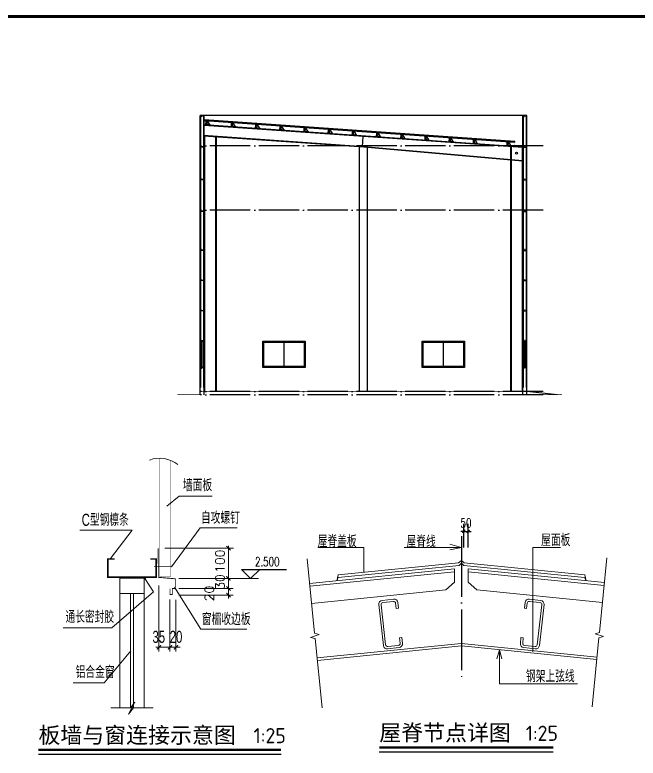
# Model space of a CAD drawing. Extents: x -21908402 to 1987571, y 88493 to 5079726.
# Drawn here: x 1843124 to 1874030, y 113237 to 150068 of the extents above; entities that cross this region are included whole.
import ezdxf

# ---------------------------------------------------------------- set-up
doc = ezdxf.new("R2010")
doc.units = 0
doc.header["$LTSCALE"] = 1000
doc.linetypes.add('DOTE', pattern=[2.42, 2, -0.2, 0.02, -0.2])
doc.layers.add('3', color=123, linetype='Continuous', lineweight=5)
for name, color, linetype in [('DIM_ELEV', 3, 'Continuous'), ('DIM_LEAD', 3, 'Continuous'), ('DIM_SYMB', 3, 'Continuous'), ('DOTE', 1, 'DOTE'), ('E_LINE', 7, 'Continuous'), ('PUB_DIM', 3, 'Continuous'), ('PUB_TEXT', 7, 'Continuous'), ('PUB_TITLE', 4, 'Continuous'), ('WALL', 6, 'Continuous'), ('WINDOW', 94, 'Continuous'), ('填充', 8, 'Continuous')]:
    doc.layers.add(name, color=color, linetype=linetype)
doc.styles.add('_TCH_DIM', font='SIMPLEX', dxfattribs={"bigfont": 'GBCBIG'})
doc.styles.add('_TCH_DIM_T3', font='simplex_.ttf', dxfattribs={"width": 0.705882, "bigfont": 'GBCBIG'})
doc.styles.add('CHIN-1', font='')
doc.styles.add('sm', font='SIM08', dxfattribs={"width": 0.7, "height": 5, "bigfont": 'HZTXT'})
doc.styles.get("Standard").update_dxf_attribs({"font": 'tssdeng.shx', "width": 0.7, "bigfont": 'hztxt.shx'})
doc.styles.get('CHIN-1').set_extended_font_data('SimSun')
doc.dimstyles.new('_TCH_ARCH&&100', dxfattribs={"dimtxt": 297.5, "dimasz": 100, "dimexe": 250, "dimexo": 300, "dimgap": 126.25, "dimtad": 1, "dimdec": 0, "dimzin": 0, "dimdsep": 46, "dimtxsty": '_TCH_DIM_T3', "dimblk": 'ARCHTICK', "dimcen": 0.09, "dimclrt": 7, "dimazin": 2, "dimtfac": 1, "dimtdec": 0, "dimtix": 1, "dimtmove": 2, "dimatfit": 3, "dimfxl": 1, "dimtolj": 1, "dimtzin": 0, "dimarcsym": 0})

# ---------------------------------------------------------------- blocks, each defined once
blk = doc.blocks.new('_ArchTick')
at = {"color": 0, "linetype": 'ByBlock', "const_width": 0.4}
blk.add_lwpolyline([(-0.5, -0.5), (0.5, 0.5)], dxfattribs=at)
blk = doc.blocks.new('*D41')
at = {"layer": 'Defpoints', "color": 0}
for p in [(972805, -2474429), (972655, -2475259), (972805, -2475259)]:
    blk.add_point(p, dxfattribs=at)
at = {"layer": 'PUB_DIM', "color": 0, "lineweight": -2}
for p, q in [((972655, -2474959), (972655, -2474179)), ((972805, -2474959), (972805, -2474179)), ((972655, -2474429), (972555, -2474429)), ((972655, -2474429), (972805, -2474429)), ((972805, -2474429), (972905, -2474429))]:
    blk.add_line(p, q, dxfattribs=at)
at = {"layer": 'PUB_DIM', "color": 0, "lineweight": -2, "xscale": 100, "yscale": 100, "zscale": 100}
blk.add_blockref('_ArchTick', (972655, -2474429), dxfattribs=at)
at = {"layer": 'PUB_DIM', "color": 0, "lineweight": -2, "xscale": 100, "yscale": 100, "zscale": 100, "rotation": 180}
blk.add_blockref('_ArchTick', (972805, -2474429), dxfattribs=at)
at = {"layer": 'PUB_DIM', "color": 7, "insert": (972730, -2474154), "char_height": 297.5, "attachment_point": 5, "style": '_TCH_DIM_T3'}
blk.add_mtext('\\A1;50', dxfattribs=at)
blk = doc.blocks.new('ggggggggg')
at = {"layer": 'WINDOW'}
for p, q in [((1694780, 198003), (1696880, 198003)), ((1694780, 196703), (1694780, 198003)), ((1695830, 198003), (1695830, 196703)), ((1696880, 198003), (1696880, 196703)), ((1696880, 196703), (1694780, 196703))]:
    blk.add_line(p, q, dxfattribs=at)
blk.add_lwpolyline([(1694830, 197953), (1696830, 197953), (1696830, 196753), (1694830, 196753)], close=True, dxfattribs=at)
blk = doc.blocks.new('14567')
at = {"color": 2}
for p, q in [((1686726, -2189448), (1686796, -2189448)), ((1686726, -2189588), (1686726, -2189448)), ((1686886, -2189588), (1686726, -2189588)), ((1686776, -2189588), (1686776, -2189448)), ((1686803, -2189588), (1686776, -2189552)), ((1686886, -2189568), (1686796, -2189448)), ((1686886, -2189568), (1686886, -2189588))]:
    blk.add_line(p, q, dxfattribs=at)
blk = doc.blocks.new('JKL')
at = {"layer": 'DIM_LEAD'}
for p, q in [((1698022, -2193689), (1698032, -2193689)), ((1698022, -2193759), (1698022, -2193689)), ((1698162, -2193759), (1698022, -2193759)), ((1698032, -2193749), (1698032, -2193689)), ((1698152, -2193749), (1698032, -2193749)), ((1698152, -2193689), (1698162, -2193689)), ((1698152, -2193689), (1698152, -2193749)), ((1698162, -2193689), (1698162, -2193759))]:
    blk.add_line(p, q, dxfattribs=at)
blk = doc.blocks.new('GFDDHH')
for p, q in [((1937230, 140851), (1921030, 140851)), ((1921030, 140851), (1921231, 140851)), ((1921231, 140654), (1936630, 139588)), ((1921231, 140604), (1936626, 139538)), ((1936626, 139538), (1936630, 139588))]:
    blk.add_line(p, q)
at = {"color": 1, "const_width": 4}
blk.add_lwpolyline([(1937030, 139859), (1936995, 139788), (1936979, 139352), (1936607, 139373), (1936582, 139519), (1936433, 139551)], dxfattribs=at)
at = {"const_width": 20}
blk.add_lwpolyline([(1938970, 127021), (1937230, 127021), (1937230, 127171), (1921030, 127171), (1921030, 127021), (1919897, 127021)], dxfattribs=at)
blk.add_lwpolyline([(1938730, 127021), (1937230, 127171)])
blk.add_circle((1936710, 138987), 50)
at = {"layer": 'DOTE'}
for p, q in [((1938031, 139351), (1921030, 139351)), ((1938031, 136171), (1921030, 136171)), ((1938031, 127171), (1921030, 127171)), ((1938031, 127021), (1921030, 127021))]:
    blk.add_line(p, q, dxfattribs=at)
at = {"layer": 'E_LINE', "color": 3}
for p, q in [((1921229, 140384), (1937030, 139289)), ((1921231, 140404), (1937030, 139309)), ((1921192, 139855), (1929138, 139305)), ((1921194, 139875), (1929139, 139325)), ((1921231, 129671), (1921231, 139852)), ((1921253, 127171), (1921253, 139851)), ((1921258, 127171), (1921258, 139851)), ((1921804, 127171), (1921804, 139813)), ((1921809, 127171), (1921809, 139812)), ((1921831, 127171), (1921831, 139811)), ((1929075, 139309), (1929111, 139838)), ((1929138, 139305), (1937003, 138609)), ((1929139, 139325), (1937003, 138629)), ((1936430, 127171), (1936430, 139351)), ((1936452, 127171), (1936452, 139351)), ((1936457, 127171), (1936457, 139351)), ((1937003, 127171), (1937003, 139351)), ((1937008, 127171), (1937008, 139351)), ((1937030, 129671), (1937030, 139351)), ((1921231, 127171), (1921231, 128371)), ((1937030, 127171), (1937030, 128371))]:
    blk.add_line(p, q, dxfattribs=at)
at = {"layer": 'E_LINE'}
for p, q in [((1929330, 127171), (1928930, 127171)), ((1937030, 127171), (1936430, 127171))]:
    blk.add_line(p, q, dxfattribs=at)
at = {"layer": 'WALL'}
for p, q in [((1921030, 129671), (1921030, 140851)), ((1921061, 129671), (1921061, 140851)), ((1921201, 129671), (1921201, 140851)), ((1921231, 127021), (1921231, 140851)), ((1921231, 129671), (1921231, 140851)), ((1937030, 129671), (1937030, 140851)), ((1937060, 129671), (1937060, 140851)), ((1937200, 129671), (1937200, 140851)), ((1937230, 129671), (1937230, 140851)), ((1921030, 127021), (1921030, 128371)), ((1921061, 127371), (1921061, 128371)), ((1921201, 127371), (1921201, 128371)), ((1921231, 127021), (1921231, 128371)), ((1937030, 127021), (1937030, 128371)), ((1937060, 127371), (1937060, 128371)), ((1937200, 127371), (1937200, 128371)), ((1937230, 127021), (1937230, 128371))]:
    blk.add_line(p, q, dxfattribs=at)
at = {"layer": 'WINDOW'}
for points in [[(1921030, 129671), (1921231, 129671), (1921231, 128371), (1921030, 128371)], [(1921097, 129671), (1921165, 129671), (1921165, 128371), (1921097, 128371)], [(1937230, 129671), (1937030, 129671), (1937030, 128371), (1937230, 128371)], [(1937164, 129671), (1937096, 129671), (1937096, 128371), (1937164, 128371)]]:
    blk.add_lwpolyline(points, close=True, dxfattribs=at)
at = {"layer": '填充'}
for p, q in [((1921030, 136831), (1921030, 139839)), ((1928930, 136171), (1928930, 139319)), ((1929330, 136171), (1929330, 139288)), ((1921030, 127171), (1921030, 136071)), ((1928930, 127171), (1928930, 136171)), ((1929330, 127171), (1929330, 136171))]:
    blk.add_line(p, q, dxfattribs=at)
at = {"extrusion": (0, 0, -1), "zscale": -1, "rotation": 180}
for p in [(-223038, -2052908), (-223038, -2065387)]:
    blk.add_blockref('JKL', p, dxfattribs=at)
at = {"rotation": 180}
for p in [(3635223, -2052910), (3635223, -2065388)]:
    blk.add_blockref('JKL', p, dxfattribs=at)
at = {"xscale": 1.199999999601363, "yscale": 1.2000000002663, "zscale": 1.200000000000728, "rotation": 356.0370909993147}
for p in [(83666, 2901507), (84932, 2901419), (86132, 2901336), (87332, 2901253), (88532, 2901170), (89732, 2901087), (90932, 2901003), (92132, 2900920), (93332, 2900837), (94532, 2900754), (95732, 2900671), (96932, 2900588), (98598, 2900472)]:
    blk.add_blockref('14567', p, dxfattribs=at)
for name, p in [('JKL', (223038, 2333045)), ('JKL', (223038, 2331425)), ('JKL', (223038, 2329861)), ('JKL', (223038, 2327931)), ('JKL', (223038, 2326431)), ('JKL', (223038, 2324931)), ('JKL', (223038, 2323431)), ('ggggggggg', (229350, -68332)), ('ggggggggg', (237250, -68332))]:
    blk.add_blockref(name, p)
at = {"extrusion": (0, 0, -1), "zscale": -1}
for p in [(-3635223, 2333043), (-3635223, 2331424), (-3635223, 2329860), (-3635223, 2327930), (-3635223, 2326430), (-3635223, 2324930), (-3635223, 2323430)]:
    blk.add_blockref('JKL', p, dxfattribs=at)
blk = doc.blocks.new('c')
at = {"layer": '3', "color": 6}
for p, q in [((971817, -2485250), (972223, -2484921)), ((972223, -2484921), (973319, -2484921)), ((970673, -2486042), (968939, -2486042)), ((969957, -2486979), (970673, -2486042)), ((971970, -2487252), (972926, -2485965)), ((972926, -2485965), (974149, -2485965)), ((973860, -2488292), (973860, -2486561)), ((971757, -2486635), (974026, -2486635)), ((974334, -2487380), (974591, -2487636)), ((970269, -2491904), (970269, -2487629)), ((970269, -2487629), (971069, -2487629)), ((971065, -2487629), (971095, -2487605)), ((971088, -2487657), (971065, -2487627)), ((971068, -2487633), (971098, -2487609)), ((971092, -2487654), (971069, -2487624)), ((971069, -2491904), (971069, -2487629)), ((971071, -2487637), (971101, -2487613)), ((971096, -2487651), (971073, -2487621)), ((971074, -2487640), (971104, -2487617)), ((971100, -2487648), (971077, -2487618)), ((971077, -2487644), (971108, -2487621)), ((971080, -2487648), (971111, -2487625)), ((971104, -2487645), (971081, -2487615)), ((971083, -2487652), (971114, -2487629)), ((971108, -2487642), (971085, -2487612)), ((971086, -2487656), (971117, -2487633)), ((971112, -2487639), (971089, -2487609)), ((971092, -2487631), (971375, -2488081)), ((971116, -2487636), (971093, -2487606)), ((972220, -2487635), (974847, -2487635)), ((971555, -2490046), (971555, -2487872)), ((971999, -2487967), (972099, -2487967)), ((972943, -2489314), (972075, -2487927)), ((972220, -2487967), (974013, -2487967)), ((969997, -2489262), (971375, -2488081)), ((970269, -2488129), (971069, -2488129)), ((970269, -2488129), (971069, -2488129)), ((970619, -2491904), (970619, -2488129)), ((970719, -2491904), (970719, -2488129)), ((972220, -2488182), (974013, -2488182)), ((971921, -2490046), (971921, -2488331)), ((972121, -2490046), (972121, -2488345)), ((968393, -2489262), (969997, -2489262)), ((974468, -2489314), (972943, -2489314)), ((970635, -2490021), (969753, -2491079)), ((971457, -2489909), (972259, -2489909)), ((969753, -2491079), (968721, -2491079)), ((970760, -2491724), (970552, -2492113)), ((970619, -2491904), (970760, -2491724)), ((969966, -2491904), (971363, -2491904)), ((970552, -2492113), (970719, -2491904))]:
    blk.add_line(p, q, dxfattribs=at)
at = {"layer": '3'}
blk.add_line((970619, -2492134), (970619, -2492134), dxfattribs=at)
at = {"layer": '3', "color": 6}
for points, const_width in [([(971577, -2487577), (971577, -2483662)], 10), ([(971577, -2487573), (971951, -2487573), (971951, -2483736)], 10), ([(973925, -2486700), (973788, -2486563)], 40), ([(971537, -2486635), (971538, -2487611)], 30), ([(970070, -2486966), (970070, -2486991), (969870, -2486991), (969870, -2487591), (971470, -2487591), (971470, -2486991), (971270, -2486991)], 50), ([(971401, -2487230), (972007, -2487230)], 20), ([(971985, -2487187), (971985, -2487273)], 20), ([(973925, -2487700), (973788, -2487563)], 40), ([(971530, -2487596), (972106, -2487646)], 30), ([(972082, -2487645), (972101, -2487645), (972101, -2487967), (972001, -2487967), (972001, -2488166), (971925, -2488166), (971925, -2487969)], 30), ([(973927, -2488034), (973790, -2487896)], 40), ([(973927, -2488252), (973790, -2488115)], 40), ([(971489, -2489978), (971626, -2489841)], 40), ([(971852, -2489978), (971989, -2489841)], 40), ([(972052, -2489978), (972189, -2489841)], 40)]:
    blk.add_lwpolyline(points, dxfattribs=dict(at, const_width=const_width))
for centre, radius, start, end in [((971586, -2484612), 950, 50.903, 111.0134), ((971092, -2487631), 26.9, 352.9438, 345.4836)]:
    blk.add_arc(centre, radius, start, end, dxfattribs=at)
at = {"layer": 'DIM_ELEV', "color": 6}
for p, q in [((974590, -2487635), (974290, -2487335)), ((974290, -2487335), (975775, -2487335)), ((974590, -2487635), (974890, -2487335))]:
    blk.add_line(p, q, dxfattribs=at)
at = {"layer": 'DIM_SYMB', "const_width": 70}
blk.add_lwpolyline([(967574, -2493298), (975596, -2493298)], dxfattribs=at)
at = {"layer": 'DIM_SYMB'}
blk.add_lwpolyline([(967574, -2493438), (975596, -2493438)], dxfattribs=at)
at = {"layer": '3', "color": 6, "style": 'sm', "width": 0.7}
for s, p in [('墙面板', (972354, -2484753)), ('C型钢檩条', (969006, -2485897)), ('自攻螺钉', (972948, -2485830)), ('通长密封胶', (968468, -2489104)), ('窗楣收边板', (972978, -2489176)), ('35', (971346, -2489763)), ('20', (971916, -2489763)), ('铝合金窗', (968806, -2490927))]:
    blk.add_text(s, height=400, dxfattribs=at).set_placement(p)
at = {"layer": '3', "color": 6, "style": '_TCH_DIM'}
for s, p in [('100', (973731, -2487451)), ('30', (973731, -2488008)), ('20', (973373, -2488389))]:
    blk.add_text(s, height=300, rotation=90, dxfattribs=at).set_placement(p)
at = {"layer": 'PUB_TEXT', "color": 6, "style": '_TCH_DIM', "width": 0.705882}
blk.add_text('2.500', height=297.5, dxfattribs=at).set_placement((974735, -2487230))
at = {"layer": 'PUB_TEXT', "style": 'CHIN-1'}
blk.add_text('板墙与窗连接示意图', height=531.6, dxfattribs=at).set_placement((967574, -2493075))
at = {"layer": 'PUB_TEXT'}
blk.add_text('1:25', height=500, dxfattribs=at).set_placement((974687, -2493078))
blk = doc.blocks.new('i')
at = {"layer": '3', "color": 6}
for p, q in [((967826.4, -2474957), (969347.5, -2474957)), ((969347.5, -2474957), (969347.5, -2475778.4)), ((972577.9, -2474957), (970686.8, -2474957)), ((972577.9, -2474957), (972192.9, -2474854.7)), ((972577.9, -2474957), (972192.9, -2475038.1)), ((974933.4, -2474957), (974933.4, -2478403.6)), ((974933.4, -2474957), (975858, -2474957)), ((967726.1, -2477796.3), (967479.9, -2475334.5)), ((968499.2, -2475863.3), (972477.1, -2475465.5)), ((972477.1, -2475465.5), (972577.9, -2475390.4)), ((972504.2, -2475558.2), (972577.9, -2475480.7)), ((972577.9, -2475390.4), (972670.9, -2475464.7)), ((972577.9, -2475480.7), (972655.4, -2475558.6)), ((976656.6, -2475863.3), (972670.9, -2475464.7)), ((977142.5, -2477767.6), (977388.7, -2475305.8)), ((967561.2, -2476147.9), (972350.6, -2475669)), ((967570.7, -2476242.4), (972350.6, -2475764.4)), ((968508.6, -2475957.8), (972504.2, -2475558.2)), ((972350.6, -2475669), (972350.6, -2476109.8)), ((976647.2, -2475957.8), (972655.4, -2475558.6)), ((972805.2, -2475669), (972805.2, -2476109.8)), ((977307.3, -2476119.2), (972805.2, -2475669)), ((977297.9, -2476213.7), (972805.2, -2475764.4)), ((968499.2, -2475863.3), (968456.5, -2476058.4)), ((968508.6, -2475957.8), (968456.5, -2476058.4)), ((976647.2, -2475957.8), (976699.2, -2476058.4)), ((976656.6, -2475863.3), (976699.2, -2476058.4)), ((972350.6, -2476109.8), (972063.7, -2476365.7)), ((972805.2, -2476109.8), (973092.1, -2476365.7)), ((967627.4, -2476809.4), (972063.7, -2476365.7)), ((977241.2, -2476780.6), (973092.1, -2476365.7)), ((969957, -2476708.1), (970335.9, -2476666.7)), ((969977.9, -2476782.5), (970331.6, -2476743.8)), ((975198.8, -2476708.1), (974819.9, -2476666.7)), ((975177.9, -2476782.5), (974824.2, -2476743.8)), ((969998.5, -2478198.5), (969844.5, -2476848.2)), ((970072.9, -2478177.6), (969921.7, -2476852.6)), ((970421, -2476976.9), (970401.6, -2476800.1)), ((970421, -2476976.9), (970496.7, -2476968.6)), ((970496.7, -2476968.6), (970476, -2476779.1)), ((974659, -2476968.6), (974679.8, -2476779.1)), ((974734.8, -2476976.9), (974659, -2476968.6)), ((974734.8, -2476976.9), (974754.2, -2476800.1)), ((975082.9, -2478177.6), (975234.1, -2476852.6)), ((975157.3, -2478198.5), (975311.3, -2476848.2)), ((967870.6, -2477838.5), (967588.8, -2477932.3)), ((967588.8, -2477932.3), (967743.5, -2477970.8)), ((967726.1, -2477796.3), (967870.6, -2477838.5)), ((967972.3, -2480258.2), (967743.5, -2477970.8)), ((970533.4, -2477948.3), (970609.2, -2477940)), ((970552.8, -2478125.1), (970533.4, -2477948.3)), ((970629.9, -2478129.4), (970609.2, -2477940)), ((974525.8, -2478129.4), (974546.6, -2477940)), ((974622.3, -2477948.3), (974546.6, -2477940)), ((974603, -2478125.1), (974622.3, -2477948.3)), ((976896.3, -2480229.5), (977125, -2477942)), ((977142.5, -2477767.6), (976997.9, -2477809.7)), ((976997.9, -2477809.7), (977279.7, -2477903.6)), ((977279.7, -2477903.6), (977125, -2477942)), ((967807.4, -2478610), (972569.9, -2478133.8)), ((967815.4, -2478690), (972577.9, -2478213.7)), ((970142.9, -2478233.9), (970496.6, -2478195.1)), ((977053.1, -2478661.2), (972577.9, -2478213.7)), ((977061.1, -2478581.3), (972585.9, -2478133.8)), ((975012.9, -2478233.9), (974659.2, -2478195.1)), ((970138.6, -2478311), (970517.5, -2478269.5)), ((973839.5, -2478339.9), (973744.1, -2478640.5)), ((973839.5, -2478339.9), (973839.5, -2479466.3)), ((973839.5, -2478339.9), (973917, -2478640.5)), ((975017.2, -2478311), (974638.3, -2478269.5)), ((973839.5, -2479466.3), (976412.5, -2479466.3))]:
    blk.add_line(p, q, dxfattribs=at)
for centre, radius, start, end in [((969970.8, -2476834.4), 127, 96.24556, 186.24556), ((970338.5, -2476807), 63.5, 6.24556, 96.24556), ((970349.7, -2476793), 127, 6.24556, 96.24556), ((974806.1, -2476793), 127, 83.75444, 173.75444), ((974817.3, -2476807), 63.5, 83.75444, 173.75444), ((975185, -2476834.4), 127, 353.75444, 83.75444), ((969984.8, -2476845.7), 63.5, 96.24556, 186.24556), ((975171, -2476845.7), 63.5, 353.75444, 83.75444), ((970124.8, -2478184.7), 127, 186.24556, 276.24556), ((970136, -2478170.7), 63.5, 186.24556, 276.24556), ((970489.6, -2478132), 63.5, 276.24556, 6.24556), ((970503.7, -2478143.2), 127, 276.24556, 6.24556), ((974652.1, -2478143.2), 127, 173.75444, 263.75444), ((974666.1, -2478132), 63.5, 173.75444, 263.75444), ((975019.8, -2478170.7), 63.5, 263.75444, 353.75444), ((975031, -2478184.7), 127, 263.75444, 353.75444), ((974119.6, -2478369.8), 1.9, 0, 84.28941), ((974490.1, -2478403), 1.9, 180, 264.28941), ((968909.9, -2478582.4), 1.9, 95.71059, 180)]:
    blk.add_arc(centre, radius, start, end, dxfattribs=at)
at = {"layer": 'DIM_SYMB', "const_width": 70}
blk.add_lwpolyline([(969861.9, -2481569.3), (975612.4, -2481569.3)], dxfattribs=at)
at = {"layer": 'DIM_SYMB'}
blk.add_lwpolyline([(969861.9, -2481709.3), (975612.4, -2481709.3)], dxfattribs=at)
at = {"layer": 'DOTE'}
blk.add_line((972577.9, -2474589.8), (972577.9, -2479318.9), dxfattribs=at)
at = {"layer": '3', "color": 6, "style": 'sm', "width": 0.7}
for s, p in [('屋脊盖板', (967826.9, -2474959)), ('屋脊线', (970763.2, -2474971.2)), ('屋面板', (975212.3, -2474917.1)), ('钢架上弦线', (974710.7, -2479414.4))]:
    blk.add_text(s, height=400, dxfattribs=at).set_placement(p)
at = {"layer": 'PUB_TEXT', "style": 'CHIN-1'}
blk.add_text('屋脊节点详图', height=531.65, dxfattribs=at).set_placement((969861.9, -2481346.6))
at = {"layer": 'PUB_TEXT'}
blk.add_text('1:25', height=500, dxfattribs=at).set_placement((974703.5, -2481349.5))
at = {"layer": 'PUB_DIM', "color": 6}
dim = blk.add_aligned_dim(p1=(972655.4, -2475258.6), p2=(972805.2, -2475258.6), distance=829.2, text='50', dimstyle='_TCH_ARCH&&100', dxfattribs=at)
dim.commit()
dim.dimension.update_dxf_attribs({"geometry": '*D41', "text_midpoint": (972730.3, -2474154.4)})

msp = doc.modelspace()

# ---------------------------------------------------------------- linework, layer by layer
at = {"layer": 'PUB_TITLE', "const_width": 150}
msp.add_lwpolyline([(1798221, 89993), (1904421, 89993), (1904421, 149993), (1798221, 149993)], close=True, dxfattribs=at)

# ---------------------------------------------------------------- block references
msp.add_blockref('GFDDHH', (-68713, 4226))
at = {"xscale": 1.5, "yscale": 1.5, "zscale": 1.5}
for name, p in [('c', (392930, 3853592)), ('i', (406400, 3836117))]:
    msp.add_blockref(name, p, dxfattribs=at)

doc.saveas('drawing.dxf')
